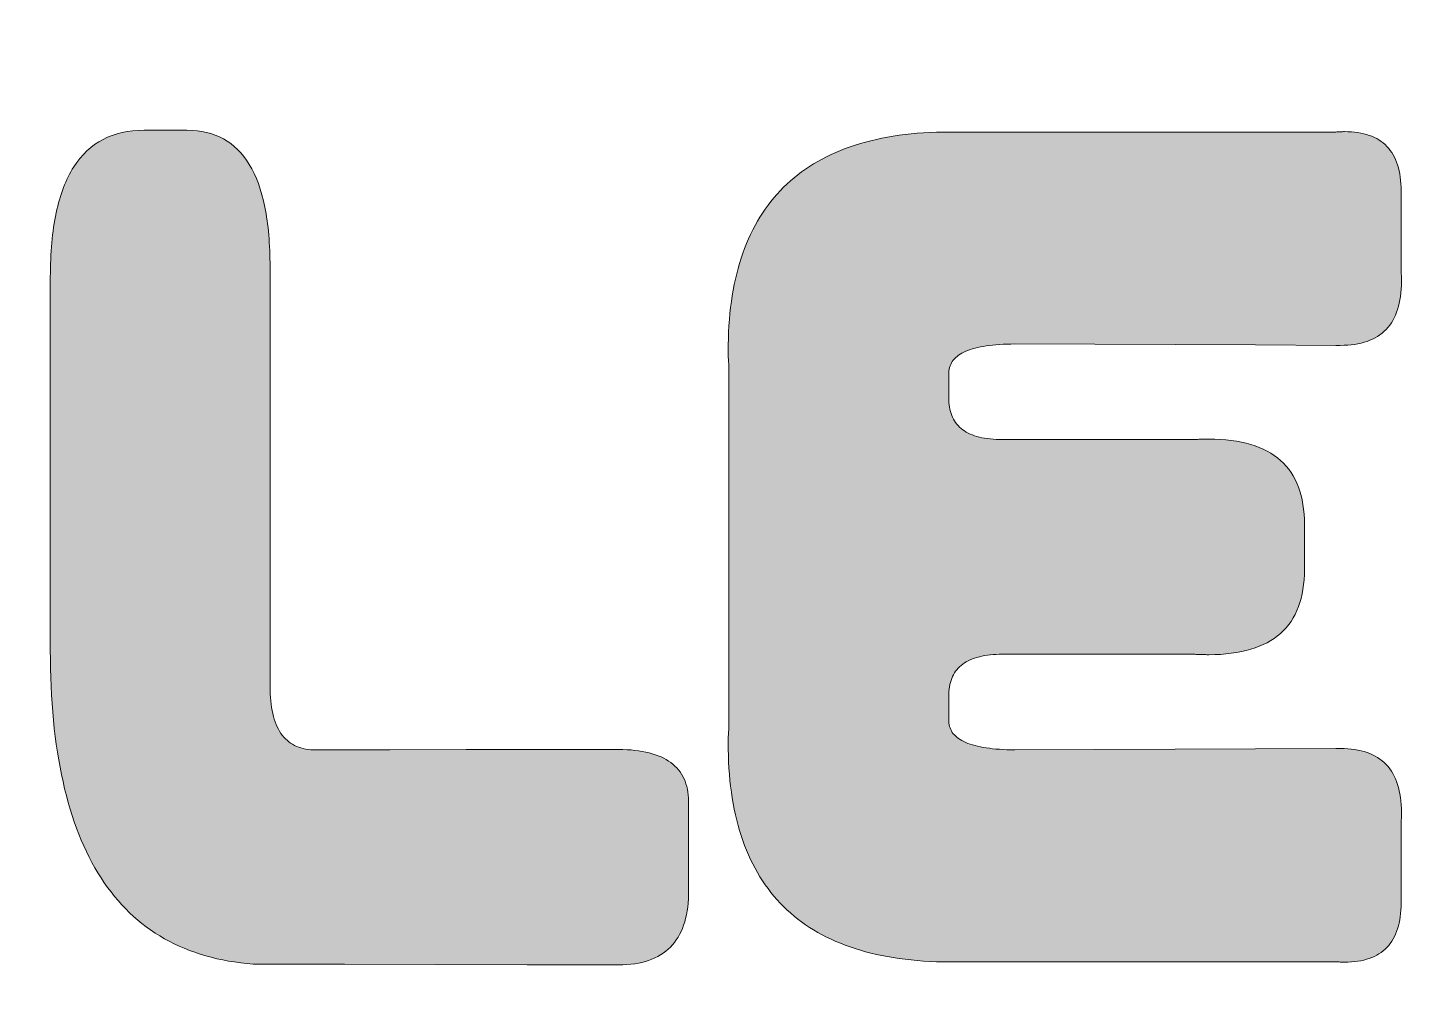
# Model space of a CAD drawing. Header units: millimetres. Extents: x 19 to 38, y -32 to 86.
# Drawn here: x 28.732 to 32.385, y 74.865 to 77.364 of the extents above; entities that cross this region are included whole.
import ezdxf

# ---------------------------------------------------------------- set-up
doc = ezdxf.new("R2010")
doc.units = ezdxf.units.MM
doc.header["$MEASUREMENT"] = 0
doc.layers.add('Layer 2', color=7, linetype='Continuous', lineweight=0)

# ---------------------------------------------------------------- blocks, each defined once
blk = doc.blocks.new('Block_0')
at = {"layer": 'Layer 2', "transparency": 33554687}
h = blk.add_hatch(color=7, dxfattribs=at)
h.dxf.hatch_style = 2
edge = h.paths.add_edge_path()
edge.add_spline(control_points=[(30.2776, 74.9126), (30.2776, 74.9126), (30.0386, 74.9132), (30.0386, 74.9132), (30.0386, 74.9132), (29.7996, 74.9138), (29.7996, 74.9138), (29.7996, 74.9138), (29.5606, 74.9144), (29.5606, 74.9144), (29.5606, 74.9144), (29.3216, 74.915), (29.3216, 74.915), (29.2331, 74.9217), (29.1557, 74.9439), (29.0893, 74.9814), (29.023, 75.019), (28.9677, 75.0721), (28.9234, 75.1405), (28.8792, 75.209), (28.846, 75.2929), (28.8239, 75.3922), (28.8017, 75.4915), (28.7907, 75.6063), (28.7907, 75.7365), (28.7907, 75.7365), (28.7907, 75.9803), (28.7907, 75.9803), (28.7907, 75.9803), (28.7907, 76.2242), (28.7907, 76.2242), (28.7907, 76.2242), (28.7907, 76.4681), (28.7907, 76.4681), (28.7907, 76.4681), (28.7907, 76.7119), (28.7907, 76.7119), (28.7907, 76.776), (28.7958, 76.8321), (28.806, 76.8801), (28.8162, 76.9282), (28.8316, 76.9683), (28.852, 77.0003), (28.8725, 77.0323), (28.898, 77.0564), (28.9287, 77.0724), (28.9593, 77.0884), (28.9951, 77.0964), (29.036, 77.0964), (29.036, 77.0964), (29.064, 77.0964), (29.064, 77.0964), (29.064, 77.0964), (29.0921, 77.0964), (29.0921, 77.0964), (29.0921, 77.0964), (29.1202, 77.0964), (29.1202, 77.0964), (29.1202, 77.0964), (29.1483, 77.0964), (29.1483, 77.0964), (29.1845, 77.0964), (29.2162, 77.089), (29.2434, 77.0741), (29.2706, 77.0592), (29.2932, 77.0368), (29.3113, 77.007), (29.3295, 76.9772), (29.343, 76.94), (29.3521, 76.8953), (29.3611, 76.8506), (29.3656, 76.7984), (29.3656, 76.7388), (29.3656, 76.7388), (29.3656, 76.4645), (29.3656, 76.4645), (29.3656, 76.4645), (29.3656, 76.1901), (29.3656, 76.1901), (29.3656, 76.1901), (29.3656, 75.9157), (29.3656, 75.9157), (29.3656, 75.9157), (29.3656, 75.6414), (29.3656, 75.6414), (29.3656, 75.6143), (29.368, 75.5905), (29.3727, 75.5701), (29.3775, 75.5496), (29.3846, 75.5325), (29.394, 75.5186), (29.4035, 75.5048), (29.4153, 75.4943), (29.4295, 75.4871), (29.4436, 75.4798), (29.4601, 75.4759), (29.479, 75.4753), (29.479, 75.4753), (29.6786, 75.4756), (29.6786, 75.4756), (29.6786, 75.4756), (29.8783, 75.4759), (29.8783, 75.4759), (29.8783, 75.4759), (30.0779, 75.4762), (30.0779, 75.4762), (30.0779, 75.4762), (30.2776, 75.4765), (30.2776, 75.4765), (30.3079, 75.4763), (30.3344, 75.4733), (30.3572, 75.4676), (30.38, 75.4618), (30.399, 75.4533), (30.4143, 75.442), (30.4295, 75.4307), (30.441, 75.4167), (30.4487, 75.3998), (30.4564, 75.383), (30.4603, 75.3634), (30.4605, 75.341), (30.4605, 75.341), (30.4605, 75.2799), (30.4605, 75.2799), (30.4605, 75.2799), (30.4605, 75.2189), (30.4605, 75.2189), (30.4605, 75.2189), (30.4605, 75.1579), (30.4605, 75.1579), (30.4605, 75.1579), (30.4605, 75.0969), (30.4605, 75.0969), (30.4599, 75.0663), (30.4556, 75.0396), (30.4477, 75.0167), (30.4398, 74.9937), (30.4282, 74.9746), (30.413, 74.9592), (30.3977, 74.9439), (30.3788, 74.9323), (30.3562, 74.9246), (30.3337, 74.9168), (30.3075, 74.9128), (30.2776, 74.9126)], knot_values=[0, 0, 0, 0, 1, 1, 1, 2, 2, 2, 3, 3, 3, 4, 4, 4, 5, 5, 5, 6, 6, 6, 7, 7, 7, 8, 8, 8, 9, 9, 9, 10, 10, 10, 11, 11, 11, 12, 12, 12, 13, 13, 13, 14, 14, 14, 15, 15, 15, 16, 16, 16, 17, 17, 17, 18, 18, 18, 19, 19, 19, 20, 20, 20, 21, 21, 21, 22, 22, 22, 23, 23, 23, 24, 24, 24, 25, 25, 25, 26, 26, 26, 27, 27, 27, 28, 28, 28, 29, 29, 29, 30, 30, 30, 31, 31, 31, 32, 32, 32, 33, 33, 33, 34, 34, 34, 35, 35, 35, 36, 36, 36, 37, 37, 37, 38, 38, 38, 39, 39, 39, 40, 40, 40, 41, 41, 41, 42, 42, 42, 43, 43, 43, 44, 44, 44, 45, 45, 45, 46, 46, 46, 47, 47, 47, 48, 48, 48, 48], degree=3, periodic=0)
h = blk.add_hatch(color=7, dxfattribs=at)
h.dxf.hatch_style = 2
edge = h.paths.add_edge_path()
edge.add_spline(control_points=[(30.5656, 76.4861), (30.5654, 76.4887), (30.5652, 76.4914), (30.5651, 76.494), (30.5649, 76.4966), (30.5648, 76.4993), (30.5646, 76.5019), (30.5645, 76.5045), (30.5644, 76.5072), (30.5643, 76.5098), (30.5642, 76.5125), (30.5642, 76.5151), (30.5642, 76.5178), (30.5642, 76.6102), (30.5755, 76.6914), (30.5982, 76.7615), (30.6209, 76.8316), (30.655, 76.8905), (30.7004, 76.9383), (30.7458, 76.9862), (30.8025, 77.0228), (30.8706, 77.0484), (30.9387, 77.0739), (31.0181, 77.0883), (31.1089, 77.0916), (31.1089, 77.0916), (31.3702, 77.0916), (31.3702, 77.0916), (31.3702, 77.0916), (31.6315, 77.0916), (31.6315, 77.0916), (31.6315, 77.0916), (31.8928, 77.0916), (31.8928, 77.0916), (31.8928, 77.0916), (32.1541, 77.0916), (32.1541, 77.0916), (32.156, 77.0918), (32.1579, 77.0919), (32.1599, 77.0921), (32.1618, 77.0922), (32.1638, 77.0923), (32.1657, 77.0925), (32.1677, 77.0926), (32.1696, 77.0926), (32.1715, 77.0927), (32.1733, 77.0928), (32.1751, 77.0928), (32.1768, 77.0928), (32.2015, 77.0928), (32.2231, 77.0896), (32.2416, 77.0831), (32.2601, 77.0766), (32.2755, 77.067), (32.2879, 77.054), (32.3002, 77.0411), (32.3095, 77.025), (32.3157, 77.0056), (32.3219, 76.9862), (32.325, 76.9636), (32.325, 76.9378), (32.325, 76.9378), (32.325, 76.885), (32.325, 76.885), (32.325, 76.885), (32.325, 76.8322), (32.325, 76.8322), (32.325, 76.8322), (32.325, 76.7794), (32.325, 76.7794), (32.325, 76.7794), (32.325, 76.7266), (32.325, 76.7266), (32.3252, 76.7243), (32.3253, 76.7221), (32.3254, 76.7199), (32.3255, 76.7177), (32.3255, 76.7156), (32.3256, 76.7134), (32.3256, 76.7113), (32.3257, 76.7092), (32.3257, 76.7071), (32.3257, 76.705), (32.3257, 76.7029), (32.3257, 76.7009), (32.3257, 76.6731), (32.3224, 76.6487), (32.3157, 76.6278), (32.3091, 76.6069), (32.2991, 76.5894), (32.2858, 76.5755), (32.2725, 76.5616), (32.2558, 76.5511), (32.2359, 76.5441), (32.2159, 76.5371), (32.1925, 76.5337), (32.1658, 76.5337), (32.1658, 76.5337), (32.1629, 76.5337), (32.1629, 76.5337), (32.1629, 76.5337), (32.16, 76.5337), (32.16, 76.5337), (32.16, 76.5337), (32.157, 76.5337), (32.157, 76.5337), (32.157, 76.5337), (32.1541, 76.5337), (32.1541, 76.5337), (32.1541, 76.5337), (31.944, 76.5346), (31.944, 76.5346), (31.944, 76.5346), (31.734, 76.5355), (31.734, 76.5355), (31.734, 76.5355), (31.5239, 76.5364), (31.5239, 76.5364), (31.5239, 76.5364), (31.3139, 76.5373), (31.3139, 76.5373), (31.2856, 76.5371), (31.2608, 76.5354), (31.2395, 76.5322), (31.2182, 76.529), (31.2004, 76.5243), (31.186, 76.5181), (31.1716, 76.5119), (31.1607, 76.5042), (31.1533, 76.495), (31.1459, 76.4857), (31.142, 76.475), (31.1416, 76.4629), (31.1416, 76.4629), (31.1416, 76.4449), (31.1416, 76.4449), (31.1416, 76.4449), (31.1416, 76.4269), (31.1416, 76.4269), (31.1416, 76.4269), (31.1416, 76.4089), (31.1416, 76.4089), (31.1416, 76.4089), (31.1416, 76.3909), (31.1416, 76.3909), (31.142, 76.3735), (31.1453, 76.3584), (31.1514, 76.3454), (31.1574, 76.3325), (31.1663, 76.3217), (31.178, 76.313), (31.1897, 76.3044), (31.2043, 76.2979), (31.2216, 76.2936), (31.239, 76.2893), (31.2592, 76.2872), (31.2822, 76.2872), (31.2822, 76.2872), (31.4067, 76.2872), (31.4067, 76.2872), (31.4067, 76.2872), (31.5312, 76.2872), (31.5312, 76.2872), (31.5312, 76.2872), (31.6558, 76.2872), (31.6558, 76.2872), (31.6558, 76.2872), (31.7803, 76.2872), (31.7803, 76.2872), (31.7838, 76.2873), (31.7872, 76.2875), (31.7907, 76.2876), (31.7941, 76.2878), (31.7976, 76.2879), (31.801, 76.288), (31.8045, 76.2881), (31.808, 76.2882), (31.8115, 76.2883), (31.815, 76.2883), (31.8185, 76.2884), (31.822, 76.2884), (31.8637, 76.2884), (31.9002, 76.2837), (31.9314, 76.2744), (31.9627, 76.2651), (31.9887, 76.2511), (32.0096, 76.2325), (32.0304, 76.2138), (32.0461, 76.1906), (32.0565, 76.1626), (32.0669, 76.1347), (32.0721, 76.1022), (32.0721, 76.065), (32.0721, 76.065), (32.0721, 76.0356), (32.0721, 76.0356), (32.0721, 76.0356), (32.0721, 76.0063), (32.0721, 76.0063), (32.0721, 76.0063), (32.0721, 75.977), (32.0721, 75.977), (32.0721, 75.977), (32.0721, 75.9476), (32.0721, 75.9476), (32.0721, 75.9104), (32.0669, 75.8779), (32.0565, 75.85), (32.0461, 75.8221), (32.0304, 75.7988), (32.0096, 75.7802), (31.9887, 75.7616), (31.9627, 75.7477), (31.9314, 75.7384), (31.9002, 75.7291), (31.8637, 75.7244), (31.822, 75.7244), (31.8185, 75.7244), (31.815, 75.7244), (31.8115, 75.7245), (31.808, 75.7245), (31.8045, 75.7246), (31.801, 75.7247), (31.7976, 75.7248), (31.7941, 75.7249), (31.7907, 75.7251), (31.7872, 75.7252), (31.7838, 75.7254), (31.7803, 75.7256), (31.7803, 75.7256), (31.6558, 75.7256), (31.6558, 75.7256), (31.6558, 75.7256), (31.5312, 75.7256), (31.5312, 75.7256), (31.5312, 75.7256), (31.4067, 75.7256), (31.4067, 75.7256), (31.4067, 75.7256), (31.2822, 75.7256), (31.2822, 75.7256), (31.2592, 75.7256), (31.239, 75.7234), (31.2216, 75.7191), (31.2043, 75.7148), (31.1897, 75.7083), (31.178, 75.6996), (31.1663, 75.691), (31.1574, 75.6802), (31.1514, 75.6672), (31.1453, 75.6542), (31.142, 75.6391), (31.1416, 75.6217), (31.1416, 75.6217), (31.1416, 75.6037), (31.1416, 75.6037), (31.1416, 75.6037), (31.1416, 75.5857), (31.1416, 75.5857), (31.1416, 75.5857), (31.1416, 75.5677), (31.1416, 75.5677), (31.1416, 75.5677), (31.1416, 75.5497), (31.1416, 75.5497), (31.142, 75.5376), (31.1459, 75.5269), (31.1533, 75.5177), (31.1607, 75.5085), (31.1716, 75.5008), (31.186, 75.4946), (31.2004, 75.4884), (31.2182, 75.4837), (31.2395, 75.4805), (31.2608, 75.4773), (31.2856, 75.4755), (31.3139, 75.4753), (31.3139, 75.4753), (31.5239, 75.4762), (31.5239, 75.4762), (31.5239, 75.4762), (31.734, 75.4771), (31.734, 75.4771), (31.734, 75.4771), (31.944, 75.478), (31.944, 75.478), (31.944, 75.478), (32.1541, 75.4789), (32.1541, 75.4789), (32.1541, 75.4789), (32.157, 75.4789), (32.157, 75.4789), (32.157, 75.4789), (32.16, 75.4789), (32.16, 75.4789), (32.16, 75.4789), (32.1629, 75.4789), (32.1629, 75.4789), (32.1629, 75.4789), (32.1658, 75.4789), (32.1658, 75.4789), (32.1925, 75.4789), (32.2159, 75.4755), (32.2359, 75.4685), (32.2558, 75.4615), (32.2725, 75.4511), (32.2858, 75.4372), (32.2991, 75.4232), (32.3091, 75.4058), (32.3157, 75.3849), (32.3224, 75.364), (32.3257, 75.3396), (32.3257, 75.3117), (32.3257, 75.3097), (32.3257, 75.3076), (32.3257, 75.3055), (32.3257, 75.3034), (32.3256, 75.3013), (32.3256, 75.2992), (32.3255, 75.2971), (32.3255, 75.2949), (32.3254, 75.2927), (32.3253, 75.2906), (32.3252, 75.2884), (32.325, 75.2862), (32.325, 75.2862), (32.325, 75.2334), (32.325, 75.2334), (32.325, 75.2334), (32.325, 75.1806), (32.325, 75.1806), (32.325, 75.1806), (32.325, 75.1278), (32.325, 75.1278), (32.325, 75.1278), (32.325, 75.075), (32.325, 75.075), (32.325, 75.0492), (32.3219, 75.0266), (32.3157, 75.0072), (32.3095, 74.9878), (32.3002, 74.9717), (32.2879, 74.9587), (32.2755, 74.9458), (32.2601, 74.9361), (32.2416, 74.9297), (32.2231, 74.9232), (32.2015, 74.92), (32.1768, 74.92), (32.1751, 74.92), (32.1733, 74.92), (32.1715, 74.92), (32.1696, 74.9201), (32.1677, 74.9202), (32.1657, 74.9203), (32.1638, 74.9204), (32.1618, 74.9205), (32.1599, 74.9206), (32.1579, 74.9208), (32.156, 74.921), (32.1541, 74.9212), (32.1541, 74.9212), (31.8928, 74.9212), (31.8928, 74.9212), (31.8928, 74.9212), (31.6315, 74.9212), (31.6315, 74.9212), (31.6315, 74.9212), (31.3702, 74.9212), (31.3702, 74.9212), (31.3702, 74.9212), (31.1089, 74.9212), (31.1089, 74.9212), (31.0181, 74.9244), (30.9387, 74.9388), (30.8706, 74.9643), (30.8025, 74.9898), (30.7458, 75.0265), (30.7004, 75.0743), (30.655, 75.1221), (30.6209, 75.181), (30.5982, 75.2511), (30.5755, 75.3212), (30.5642, 75.4024), (30.5642, 75.4948), (30.5642, 75.4975), (30.5642, 75.5001), (30.5643, 75.5028), (30.5644, 75.5054), (30.5645, 75.5081), (30.5646, 75.5107), (30.5648, 75.5134), (30.5649, 75.516), (30.5651, 75.5187), (30.5652, 75.5213), (30.5654, 75.524), (30.5656, 75.5267), (30.5656, 75.5267), (30.5656, 75.7665), (30.5656, 75.7665), (30.5656, 75.7665), (30.5656, 76.0064), (30.5656, 76.0064), (30.5656, 76.0064), (30.5656, 76.2463), (30.5656, 76.2463), (30.5656, 76.2463), (30.5656, 76.4861), (30.5656, 76.4861)], knot_values=[0, 0, 0, 0, 1, 1, 1, 2, 2, 2, 3, 3, 3, 4, 4, 4, 5, 5, 5, 6, 6, 6, 7, 7, 7, 8, 8, 8, 9, 9, 9, 10, 10, 10, 11, 11, 11, 12, 12, 12, 13, 13, 13, 14, 14, 14, 15, 15, 15, 16, 16, 16, 17, 17, 17, 18, 18, 18, 19, 19, 19, 20, 20, 20, 21, 21, 21, 22, 22, 22, 23, 23, 23, 24, 24, 24, 25, 25, 25, 26, 26, 26, 27, 27, 27, 28, 28, 28, 29, 29, 29, 30, 30, 30, 31, 31, 31, 32, 32, 32, 33, 33, 33, 34, 34, 34, 35, 35, 35, 36, 36, 36, 37, 37, 37, 38, 38, 38, 39, 39, 39, 40, 40, 40, 41, 41, 41, 42, 42, 42, 43, 43, 43, 44, 44, 44, 45, 45, 45, 46, 46, 46, 47, 47, 47, 48, 48, 48, 49, 49, 49, 50, 50, 50, 51, 51, 51, 52, 52, 52, 53, 53, 53, 54, 54, 54, 55, 55, 55, 56, 56, 56, 57, 57, 57, 58, 58, 58, 59, 59, 59, 60, 60, 60, 61, 61, 61, 62, 62, 62, 63, 63, 63, 64, 64, 64, 65, 65, 65, 66, 66, 66, 67, 67, 67, 68, 68, 68, 69, 69, 69, 70, 70, 70, 71, 71, 71, 72, 72, 72, 73, 73, 73, 74, 74, 74, 75, 75, 75, 76, 76, 76, 77, 77, 77, 78, 78, 78, 79, 79, 79, 80, 80, 80, 81, 81, 81, 82, 82, 82, 83, 83, 83, 84, 84, 84, 85, 85, 85, 86, 86, 86, 87, 87, 87, 88, 88, 88, 89, 89, 89, 90, 90, 90, 91, 91, 91, 92, 92, 92, 93, 93, 93, 94, 94, 94, 95, 95, 95, 96, 96, 96, 97, 97, 97, 98, 98, 98, 99, 99, 99, 100, 100, 100, 101, 101, 101, 102, 102, 102, 103, 103, 103, 104, 104, 104, 105, 105, 105, 106, 106, 106, 107, 107, 107, 108, 108, 108, 109, 109, 109, 110, 110, 110, 111, 111, 111, 112, 112, 112, 113, 113, 113, 114, 114, 114, 115, 115, 115, 116, 116, 116, 117, 117, 117, 118, 118, 118, 119, 119, 119, 120, 120, 120, 121, 121, 121, 122, 122, 122, 123, 123, 123, 124, 124, 124, 125, 125, 125, 126, 126, 126, 127, 127, 127, 128, 128, 128, 129, 129, 129, 130, 130, 130, 131, 131, 131, 132, 132, 132, 133, 133, 133, 134, 134, 134, 135, 135, 135, 136, 136, 136, 136], degree=3, periodic=0)
at = {"layer": 'Layer 2'}
for points, knots in [([(30.2776, 74.9126), (30.2776, 74.9126), (30.0386, 74.9132), (30.0386, 74.9132), (30.0386, 74.9132), (29.7996, 74.9138), (29.7996, 74.9138), (29.7996, 74.9138), (29.5606, 74.9144), (29.5606, 74.9144), (29.5606, 74.9144), (29.3216, 74.915), (29.3216, 74.915), (29.2331, 74.9217), (29.1557, 74.9439), (29.0893, 74.9814), (29.023, 75.019), (28.9677, 75.0721), (28.9234, 75.1405), (28.8792, 75.209), (28.846, 75.2929), (28.8239, 75.3922), (28.8017, 75.4915), (28.7907, 75.6063), (28.7907, 75.7365), (28.7907, 75.7365), (28.7907, 75.9803), (28.7907, 75.9803), (28.7907, 75.9803), (28.7907, 76.2242), (28.7907, 76.2242), (28.7907, 76.2242), (28.7907, 76.4681), (28.7907, 76.4681), (28.7907, 76.4681), (28.7907, 76.7119), (28.7907, 76.7119), (28.7907, 76.776), (28.7958, 76.8321), (28.806, 76.8801), (28.8162, 76.9282), (28.8316, 76.9683), (28.852, 77.0003), (28.8725, 77.0323), (28.898, 77.0564), (28.9287, 77.0724), (28.9593, 77.0884), (28.9951, 77.0964), (29.036, 77.0964), (29.036, 77.0964), (29.064, 77.0964), (29.064, 77.0964), (29.064, 77.0964), (29.0921, 77.0964), (29.0921, 77.0964), (29.0921, 77.0964), (29.1202, 77.0964), (29.1202, 77.0964), (29.1202, 77.0964), (29.1483, 77.0964), (29.1483, 77.0964), (29.1845, 77.0964), (29.2162, 77.089), (29.2434, 77.0741), (29.2706, 77.0592), (29.2932, 77.0368), (29.3113, 77.007), (29.3295, 76.9772), (29.343, 76.94), (29.3521, 76.8953), (29.3611, 76.8506), (29.3656, 76.7984), (29.3656, 76.7388), (29.3656, 76.7388), (29.3656, 76.4645), (29.3656, 76.4645), (29.3656, 76.4645), (29.3656, 76.1901), (29.3656, 76.1901), (29.3656, 76.1901), (29.3656, 75.9157), (29.3656, 75.9157), (29.3656, 75.9157), (29.3656, 75.6414), (29.3656, 75.6414), (29.3656, 75.6143), (29.368, 75.5905), (29.3727, 75.5701), (29.3775, 75.5496), (29.3846, 75.5325), (29.394, 75.5186), (29.4035, 75.5048), (29.4153, 75.4943), (29.4295, 75.4871), (29.4436, 75.4798), (29.4601, 75.4759), (29.479, 75.4753), (29.479, 75.4753), (29.6786, 75.4756), (29.6786, 75.4756), (29.6786, 75.4756), (29.8783, 75.4759), (29.8783, 75.4759), (29.8783, 75.4759), (30.0779, 75.4762), (30.0779, 75.4762), (30.0779, 75.4762), (30.2776, 75.4765), (30.2776, 75.4765), (30.3079, 75.4763), (30.3344, 75.4733), (30.3572, 75.4676), (30.38, 75.4618), (30.399, 75.4533), (30.4143, 75.442), (30.4295, 75.4307), (30.441, 75.4167), (30.4487, 75.3998), (30.4564, 75.383), (30.4603, 75.3634), (30.4605, 75.341), (30.4605, 75.341), (30.4605, 75.2799), (30.4605, 75.2799), (30.4605, 75.2799), (30.4605, 75.2189), (30.4605, 75.2189), (30.4605, 75.2189), (30.4605, 75.1579), (30.4605, 75.1579), (30.4605, 75.1579), (30.4605, 75.0969), (30.4605, 75.0969), (30.4599, 75.0663), (30.4556, 75.0396), (30.4477, 75.0167), (30.4398, 74.9937), (30.4282, 74.9746), (30.413, 74.9592), (30.3977, 74.9439), (30.3788, 74.9323), (30.3562, 74.9246), (30.3337, 74.9168), (30.3075, 74.9128), (30.2776, 74.9126)], [0, 0, 0, 0, 1, 1, 1, 2, 2, 2, 3, 3, 3, 4, 4, 4, 5, 5, 5, 6, 6, 6, 7, 7, 7, 8, 8, 8, 9, 9, 9, 10, 10, 10, 11, 11, 11, 12, 12, 12, 13, 13, 13, 14, 14, 14, 15, 15, 15, 16, 16, 16, 17, 17, 17, 18, 18, 18, 19, 19, 19, 20, 20, 20, 21, 21, 21, 22, 22, 22, 23, 23, 23, 24, 24, 24, 25, 25, 25, 26, 26, 26, 27, 27, 27, 28, 28, 28, 29, 29, 29, 30, 30, 30, 31, 31, 31, 32, 32, 32, 33, 33, 33, 34, 34, 34, 35, 35, 35, 36, 36, 36, 37, 37, 37, 38, 38, 38, 39, 39, 39, 40, 40, 40, 41, 41, 41, 42, 42, 42, 43, 43, 43, 44, 44, 44, 45, 45, 45, 46, 46, 46, 47, 47, 47, 48, 48, 48, 48]), ([(30.5656, 76.4861), (30.5654, 76.4887), (30.5652, 76.4914), (30.5651, 76.494), (30.5649, 76.4966), (30.5648, 76.4993), (30.5646, 76.5019), (30.5645, 76.5045), (30.5644, 76.5072), (30.5643, 76.5098), (30.5642, 76.5125), (30.5642, 76.5151), (30.5642, 76.5178), (30.5642, 76.6102), (30.5755, 76.6914), (30.5982, 76.7615), (30.6209, 76.8316), (30.655, 76.8905), (30.7004, 76.9383), (30.7458, 76.9862), (30.8025, 77.0228), (30.8706, 77.0484), (30.9387, 77.0739), (31.0181, 77.0883), (31.1089, 77.0916), (31.1089, 77.0916), (31.3702, 77.0916), (31.3702, 77.0916), (31.3702, 77.0916), (31.6315, 77.0916), (31.6315, 77.0916), (31.6315, 77.0916), (31.8928, 77.0916), (31.8928, 77.0916), (31.8928, 77.0916), (32.1541, 77.0916), (32.1541, 77.0916), (32.156, 77.0918), (32.1579, 77.0919), (32.1599, 77.0921), (32.1618, 77.0922), (32.1638, 77.0923), (32.1657, 77.0925), (32.1677, 77.0926), (32.1696, 77.0926), (32.1715, 77.0927), (32.1733, 77.0928), (32.1751, 77.0928), (32.1768, 77.0928), (32.2015, 77.0928), (32.2231, 77.0896), (32.2416, 77.0831), (32.2601, 77.0766), (32.2755, 77.067), (32.2879, 77.054), (32.3002, 77.0411), (32.3095, 77.025), (32.3157, 77.0056), (32.3219, 76.9862), (32.325, 76.9636), (32.325, 76.9378), (32.325, 76.9378), (32.325, 76.885), (32.325, 76.885), (32.325, 76.885), (32.325, 76.8322), (32.325, 76.8322), (32.325, 76.8322), (32.325, 76.7794), (32.325, 76.7794), (32.325, 76.7794), (32.325, 76.7266), (32.325, 76.7266), (32.3252, 76.7243), (32.3253, 76.7221), (32.3254, 76.7199), (32.3255, 76.7177), (32.3255, 76.7156), (32.3256, 76.7134), (32.3256, 76.7113), (32.3257, 76.7092), (32.3257, 76.7071), (32.3257, 76.705), (32.3257, 76.7029), (32.3257, 76.7009), (32.3257, 76.6731), (32.3224, 76.6487), (32.3157, 76.6278), (32.3091, 76.6069), (32.2991, 76.5894), (32.2858, 76.5755), (32.2725, 76.5616), (32.2558, 76.5511), (32.2359, 76.5441), (32.2159, 76.5371), (32.1925, 76.5337), (32.1658, 76.5337), (32.1658, 76.5337), (32.1629, 76.5337), (32.1629, 76.5337), (32.1629, 76.5337), (32.16, 76.5337), (32.16, 76.5337), (32.16, 76.5337), (32.157, 76.5337), (32.157, 76.5337), (32.157, 76.5337), (32.1541, 76.5337), (32.1541, 76.5337), (32.1541, 76.5337), (31.944, 76.5346), (31.944, 76.5346), (31.944, 76.5346), (31.734, 76.5355), (31.734, 76.5355), (31.734, 76.5355), (31.5239, 76.5364), (31.5239, 76.5364), (31.5239, 76.5364), (31.3139, 76.5373), (31.3139, 76.5373), (31.2856, 76.5371), (31.2608, 76.5354), (31.2395, 76.5322), (31.2182, 76.529), (31.2004, 76.5243), (31.186, 76.5181), (31.1716, 76.5119), (31.1607, 76.5042), (31.1533, 76.495), (31.1459, 76.4857), (31.142, 76.475), (31.1416, 76.4629), (31.1416, 76.4629), (31.1416, 76.4449), (31.1416, 76.4449), (31.1416, 76.4449), (31.1416, 76.4269), (31.1416, 76.4269), (31.1416, 76.4269), (31.1416, 76.4089), (31.1416, 76.4089), (31.1416, 76.4089), (31.1416, 76.3909), (31.1416, 76.3909), (31.142, 76.3735), (31.1453, 76.3584), (31.1514, 76.3454), (31.1574, 76.3325), (31.1663, 76.3217), (31.178, 76.313), (31.1897, 76.3044), (31.2043, 76.2979), (31.2216, 76.2936), (31.239, 76.2893), (31.2592, 76.2872), (31.2822, 76.2872), (31.2822, 76.2872), (31.4067, 76.2872), (31.4067, 76.2872), (31.4067, 76.2872), (31.5312, 76.2872), (31.5312, 76.2872), (31.5312, 76.2872), (31.6558, 76.2872), (31.6558, 76.2872), (31.6558, 76.2872), (31.7803, 76.2872), (31.7803, 76.2872), (31.7838, 76.2873), (31.7872, 76.2875), (31.7907, 76.2876), (31.7941, 76.2878), (31.7976, 76.2879), (31.801, 76.288), (31.8045, 76.2881), (31.808, 76.2882), (31.8115, 76.2883), (31.815, 76.2883), (31.8185, 76.2884), (31.822, 76.2884), (31.8637, 76.2884), (31.9002, 76.2837), (31.9314, 76.2744), (31.9627, 76.2651), (31.9887, 76.2511), (32.0096, 76.2325), (32.0304, 76.2138), (32.0461, 76.1906), (32.0565, 76.1626), (32.0669, 76.1347), (32.0721, 76.1022), (32.0721, 76.065), (32.0721, 76.065), (32.0721, 76.0356), (32.0721, 76.0356), (32.0721, 76.0356), (32.0721, 76.0063), (32.0721, 76.0063), (32.0721, 76.0063), (32.0721, 75.977), (32.0721, 75.977), (32.0721, 75.977), (32.0721, 75.9476), (32.0721, 75.9476), (32.0721, 75.9104), (32.0669, 75.8779), (32.0565, 75.85), (32.0461, 75.8221), (32.0304, 75.7988), (32.0096, 75.7802), (31.9887, 75.7616), (31.9627, 75.7477), (31.9314, 75.7384), (31.9002, 75.7291), (31.8637, 75.7244), (31.822, 75.7244), (31.8185, 75.7244), (31.815, 75.7244), (31.8115, 75.7245), (31.808, 75.7245), (31.8045, 75.7246), (31.801, 75.7247), (31.7976, 75.7248), (31.7941, 75.7249), (31.7907, 75.7251), (31.7872, 75.7252), (31.7838, 75.7254), (31.7803, 75.7256), (31.7803, 75.7256), (31.6558, 75.7256), (31.6558, 75.7256), (31.6558, 75.7256), (31.5312, 75.7256), (31.5312, 75.7256), (31.5312, 75.7256), (31.4067, 75.7256), (31.4067, 75.7256), (31.4067, 75.7256), (31.2822, 75.7256), (31.2822, 75.7256), (31.2592, 75.7256), (31.239, 75.7234), (31.2216, 75.7191), (31.2043, 75.7148), (31.1897, 75.7083), (31.178, 75.6996), (31.1663, 75.691), (31.1574, 75.6802), (31.1514, 75.6672), (31.1453, 75.6542), (31.142, 75.6391), (31.1416, 75.6217), (31.1416, 75.6217), (31.1416, 75.6037), (31.1416, 75.6037), (31.1416, 75.6037), (31.1416, 75.5857), (31.1416, 75.5857), (31.1416, 75.5857), (31.1416, 75.5677), (31.1416, 75.5677), (31.1416, 75.5677), (31.1416, 75.5497), (31.1416, 75.5497), (31.142, 75.5376), (31.1459, 75.5269), (31.1533, 75.5177), (31.1607, 75.5085), (31.1716, 75.5008), (31.186, 75.4946), (31.2004, 75.4884), (31.2182, 75.4837), (31.2395, 75.4805), (31.2608, 75.4773), (31.2856, 75.4755), (31.3139, 75.4753), (31.3139, 75.4753), (31.5239, 75.4762), (31.5239, 75.4762), (31.5239, 75.4762), (31.734, 75.4771), (31.734, 75.4771), (31.734, 75.4771), (31.944, 75.478), (31.944, 75.478), (31.944, 75.478), (32.1541, 75.4789), (32.1541, 75.4789), (32.1541, 75.4789), (32.157, 75.4789), (32.157, 75.4789), (32.157, 75.4789), (32.16, 75.4789), (32.16, 75.4789), (32.16, 75.4789), (32.1629, 75.4789), (32.1629, 75.4789), (32.1629, 75.4789), (32.1658, 75.4789), (32.1658, 75.4789), (32.1925, 75.4789), (32.2159, 75.4755), (32.2359, 75.4685), (32.2558, 75.4615), (32.2725, 75.4511), (32.2858, 75.4372), (32.2991, 75.4232), (32.3091, 75.4058), (32.3157, 75.3849), (32.3224, 75.364), (32.3257, 75.3396), (32.3257, 75.3117), (32.3257, 75.3097), (32.3257, 75.3076), (32.3257, 75.3055), (32.3257, 75.3034), (32.3256, 75.3013), (32.3256, 75.2992), (32.3255, 75.2971), (32.3255, 75.2949), (32.3254, 75.2927), (32.3253, 75.2906), (32.3252, 75.2884), (32.325, 75.2862), (32.325, 75.2862), (32.325, 75.2334), (32.325, 75.2334), (32.325, 75.2334), (32.325, 75.1806), (32.325, 75.1806), (32.325, 75.1806), (32.325, 75.1278), (32.325, 75.1278), (32.325, 75.1278), (32.325, 75.075), (32.325, 75.075), (32.325, 75.0492), (32.3219, 75.0266), (32.3157, 75.0072), (32.3095, 74.9878), (32.3002, 74.9717), (32.2879, 74.9587), (32.2755, 74.9458), (32.2601, 74.9361), (32.2416, 74.9297), (32.2231, 74.9232), (32.2015, 74.92), (32.1768, 74.92), (32.1751, 74.92), (32.1733, 74.92), (32.1715, 74.92), (32.1696, 74.9201), (32.1677, 74.9202), (32.1657, 74.9203), (32.1638, 74.9204), (32.1618, 74.9205), (32.1599, 74.9206), (32.1579, 74.9208), (32.156, 74.921), (32.1541, 74.9212), (32.1541, 74.9212), (31.8928, 74.9212), (31.8928, 74.9212), (31.8928, 74.9212), (31.6315, 74.9212), (31.6315, 74.9212), (31.6315, 74.9212), (31.3702, 74.9212), (31.3702, 74.9212), (31.3702, 74.9212), (31.1089, 74.9212), (31.1089, 74.9212), (31.0181, 74.9244), (30.9387, 74.9388), (30.8706, 74.9643), (30.8025, 74.9898), (30.7458, 75.0265), (30.7004, 75.0743), (30.655, 75.1221), (30.6209, 75.181), (30.5982, 75.2511), (30.5755, 75.3212), (30.5642, 75.4024), (30.5642, 75.4948), (30.5642, 75.4975), (30.5642, 75.5001), (30.5643, 75.5028), (30.5644, 75.5054), (30.5645, 75.5081), (30.5646, 75.5107), (30.5648, 75.5134), (30.5649, 75.516), (30.5651, 75.5187), (30.5652, 75.5213), (30.5654, 75.524), (30.5656, 75.5267), (30.5656, 75.5267), (30.5656, 75.7665), (30.5656, 75.7665), (30.5656, 75.7665), (30.5656, 76.0064), (30.5656, 76.0064), (30.5656, 76.0064), (30.5656, 76.2463), (30.5656, 76.2463), (30.5656, 76.2463), (30.5656, 76.4861), (30.5656, 76.4861)], [0, 0, 0, 0, 1, 1, 1, 2, 2, 2, 3, 3, 3, 4, 4, 4, 5, 5, 5, 6, 6, 6, 7, 7, 7, 8, 8, 8, 9, 9, 9, 10, 10, 10, 11, 11, 11, 12, 12, 12, 13, 13, 13, 14, 14, 14, 15, 15, 15, 16, 16, 16, 17, 17, 17, 18, 18, 18, 19, 19, 19, 20, 20, 20, 21, 21, 21, 22, 22, 22, 23, 23, 23, 24, 24, 24, 25, 25, 25, 26, 26, 26, 27, 27, 27, 28, 28, 28, 29, 29, 29, 30, 30, 30, 31, 31, 31, 32, 32, 32, 33, 33, 33, 34, 34, 34, 35, 35, 35, 36, 36, 36, 37, 37, 37, 38, 38, 38, 39, 39, 39, 40, 40, 40, 41, 41, 41, 42, 42, 42, 43, 43, 43, 44, 44, 44, 45, 45, 45, 46, 46, 46, 47, 47, 47, 48, 48, 48, 49, 49, 49, 50, 50, 50, 51, 51, 51, 52, 52, 52, 53, 53, 53, 54, 54, 54, 55, 55, 55, 56, 56, 56, 57, 57, 57, 58, 58, 58, 59, 59, 59, 60, 60, 60, 61, 61, 61, 62, 62, 62, 63, 63, 63, 64, 64, 64, 65, 65, 65, 66, 66, 66, 67, 67, 67, 68, 68, 68, 69, 69, 69, 70, 70, 70, 71, 71, 71, 72, 72, 72, 73, 73, 73, 74, 74, 74, 75, 75, 75, 76, 76, 76, 77, 77, 77, 78, 78, 78, 79, 79, 79, 80, 80, 80, 81, 81, 81, 82, 82, 82, 83, 83, 83, 84, 84, 84, 85, 85, 85, 86, 86, 86, 87, 87, 87, 88, 88, 88, 89, 89, 89, 90, 90, 90, 91, 91, 91, 92, 92, 92, 93, 93, 93, 94, 94, 94, 95, 95, 95, 96, 96, 96, 97, 97, 97, 98, 98, 98, 99, 99, 99, 100, 100, 100, 101, 101, 101, 102, 102, 102, 103, 103, 103, 104, 104, 104, 105, 105, 105, 106, 106, 106, 107, 107, 107, 108, 108, 108, 109, 109, 109, 110, 110, 110, 111, 111, 111, 112, 112, 112, 113, 113, 113, 114, 114, 114, 115, 115, 115, 116, 116, 116, 117, 117, 117, 118, 118, 118, 119, 119, 119, 120, 120, 120, 121, 121, 121, 122, 122, 122, 123, 123, 123, 124, 124, 124, 125, 125, 125, 126, 126, 126, 127, 127, 127, 128, 128, 128, 129, 129, 129, 130, 130, 130, 131, 131, 131, 132, 132, 132, 133, 133, 133, 134, 134, 134, 135, 135, 135, 136, 136, 136, 136])]:
    blk.add_open_spline(points, degree=3, knots=knots, dxfattribs=at)

msp = doc.modelspace()

# ---------------------------------------------------------------- hatches: boundary and pattern name
at = {"layer": 'Layer 2', "transparency": 33554687}
h = msp.add_hatch(color=7, dxfattribs=at)
h.dxf.hatch_style = 2
edge = h.paths.add_edge_path()
edge.add_spline(control_points=[(35.5139, 77.3628), (35.5139, 77.3628), (35.083, 77.3616), (35.083, 77.3616), (35.083, 77.3616), (34.6521, 77.3604), (34.6521, 77.3604), (33.813, 77.358), (34.8926, 77.3555), (34.0535, 77.3531), (34.0535, 77.2089), (34.0535, 77.0746), (34.0535, 76.9291), (34.8926, 76.9315), (33.813, 76.934), (34.6521, 76.9364), (34.6521, 76.9364), (35.083, 76.9376), (35.083, 76.9376), (35.083, 76.9376), (35.5139, 76.9388), (35.5139, 76.9388), (35.6793, 76.9388), (35.8408, 76.9218), (35.9969, 76.8893), (36.153, 76.8569), (36.3036, 76.809), (36.4471, 76.7474), (36.5906, 76.6857), (36.727, 76.6103), (36.8547, 76.5228), (36.9824, 76.4353), (37.1014, 76.3357), (37.21, 76.2255), (37.3187, 76.1154), (37.417, 75.9948), (37.5033, 75.8654), (37.5897, 75.736), (37.6641, 75.5977), (37.7249, 75.4523), (37.7857, 75.3068), (37.8329, 75.1542), (37.865, 74.996), (37.897, 74.8378), (37.9138, 74.674), (37.9138, 74.5064), (37.9138, 74.5064), (37.9138, 61.4984), (37.9138, 61.4984), (37.9138, 61.4984), (37.9138, 48.4904), (37.9138, 48.4904), (37.9138, 48.4904), (37.9138, 35.4824), (37.9138, 35.4824), (37.9138, 35.4824), (37.9138, 22.4744), (37.9138, 22.4744), (37.9138, 22.4744), (37.9138, 9.4664), (37.9138, 9.4664), (37.9138, 9.4664), (37.9138, -3.5416), (37.9138, -3.5416), (37.9138, -3.5416), (37.9138, -16.5496), (37.9138, -16.5496), (37.9138, -16.5496), (37.9138, -29.5576), (37.9138, -29.5576), (37.9138, -29.7253), (37.897, -29.889), (37.865, -30.0472), (37.8329, -30.2054), (37.7857, -30.3581), (37.7249, -30.5035), (37.6641, -30.649), (37.5897, -30.7872), (37.5033, -30.9166), (37.417, -31.046), (37.3187, -31.1666), (37.21, -31.2767), (37.1014, -31.3868), (36.9824, -31.4865), (36.8547, -31.574), (36.727, -31.6615), (36.5906, -31.7369), (36.4471, -31.7985), (36.3036, -31.8601), (36.153, -31.908), (35.9969, -31.9404), (35.8408, -31.9729), (35.6793, -31.9899), (35.5139, -31.9899), (35.5139, -31.9899), (33.8184, -31.9899), (33.8184, -31.9899), (33.8184, -31.9899), (32.123, -31.9899), (32.123, -31.9899), (32.123, -31.9899), (30.4275, -31.9899), (30.4275, -31.9899), (30.4275, -31.9899), (28.732, -31.9899), (28.732, -31.9899), (28.732, -31.9899), (27.0366, -31.9899), (27.0366, -31.9899), (27.0366, -31.9899), (25.3411, -31.9899), (25.3411, -31.9899), (25.3411, -31.9899), (23.6456, -31.9899), (23.6456, -31.9899), (23.6456, -31.9899), (21.9502, -31.9899), (21.9502, -31.9899), (21.7848, -31.9899), (21.6232, -31.9729), (21.4672, -31.9404), (21.3111, -31.908), (21.1605, -31.8601), (21.017, -31.7985), (20.8735, -31.7369), (20.7371, -31.6615), (20.6094, -31.574), (20.4817, -31.4865), (20.3627, -31.3868), (20.2541, -31.2767), (20.1455, -31.1666), (20.0472, -31.046), (19.9608, -30.9166), (19.8745, -30.7872), (19.8001, -30.649), (19.7393, -30.5035), (19.6785, -30.3581), (19.6313, -30.2054), (19.5992, -30.0472), (19.5672, -29.889), (19.5504, -29.7253), (19.5504, -29.5576), (19.5504, -29.5576), (19.5504, -16.5496), (19.5504, -16.5496), (19.5504, -16.5496), (19.5504, -3.5416), (19.5504, -3.5416), (19.5504, -3.5416), (19.5504, 9.4664), (19.5504, 9.4664), (19.5504, 9.4664), (19.5504, 22.4744), (19.5504, 22.4744), (19.5504, 22.4744), (19.5504, 35.4824), (19.5504, 35.4824), (19.5504, 35.4824), (19.5504, 48.4904), (19.5504, 48.4904), (19.5504, 48.4904), (19.5504, 61.4984), (19.5504, 61.4984), (19.5504, 61.4984), (19.5504, 74.5064), (19.5504, 74.5064), (19.5504, 74.674), (19.5672, 74.8378), (19.5992, 74.996), (19.6313, 75.1542), (19.6785, 75.3068), (19.7393, 75.4523), (19.8001, 75.5977), (19.8745, 75.736), (19.9608, 75.8654), (20.0472, 75.9948), (20.1455, 76.1154), (20.2541, 76.2255), (20.3627, 76.3357), (20.4817, 76.4353), (20.6094, 76.5228), (20.7371, 76.6103), (20.8735, 76.6857), (21.017, 76.7474), (21.1605, 76.809), (21.3111, 76.8569), (21.4672, 76.8893), (21.6232, 76.9218), (21.7848, 76.9388), (21.9502, 76.9388), (21.9502, 76.9388), (22.3913, 76.9388), (22.3913, 76.9388), (22.3913, 76.9388), (22.8325, 76.9388), (22.8325, 76.9388), (22.8325, 76.9388), (21.8668, 76.9388), (21.8668, 76.9388), (22.2564, 76.9388), (22.7565, 76.9388), (23.1442, 76.9388), (23.1442, 77.0843), (23.1442, 77.2186), (23.1442, 77.3628), (22.7569, 77.3607), (22.256, 77.3641), (21.8668, 77.3628), (21.8668, 77.3628), (22.8325, 77.3628), (22.8325, 77.3628), (22.8325, 77.3628), (22.3913, 77.3628), (22.3913, 77.3628), (22.3913, 77.3628), (21.9502, 77.3628), (21.9502, 77.3628), (21.7559, 77.3628), (21.5662, 77.3428), (21.383, 77.3047), (21.1997, 77.2666), (21.0228, 77.2104), (20.8543, 77.138), (20.6858, 77.0656), (20.5256, 76.9771), (20.3757, 76.8743), (20.2257, 76.7715), (20.086, 76.6545), (19.9584, 76.5252), (19.8309, 76.3959), (19.7154, 76.2543), (19.614, 76.1023), (19.5127, 75.9503), (19.4253, 75.788), (19.3539, 75.6172), (19.2825, 75.4464), (19.2271, 75.2671), (19.1895, 75.0813), (19.1519, 74.8955), (19.1321, 74.7033), (19.1321, 74.5064), (19.1321, 74.5064), (19.1321, 61.4984), (19.1321, 61.4984), (19.1321, 61.4984), (19.1321, 48.4904), (19.1321, 48.4904), (19.1321, 48.4904), (19.1321, 35.4824), (19.1321, 35.4824), (19.1321, 35.4824), (19.1321, 22.4744), (19.1321, 22.4744), (19.1321, 22.4744), (19.1321, 9.4664), (19.1321, 9.4664), (19.1321, 9.4664), (19.1321, -3.5416), (19.1321, -3.5416), (19.1321, -3.5416), (19.1321, -16.5496), (19.1321, -16.5496), (19.1321, -16.5496), (19.1321, -29.5576), (19.1321, -29.5576), (19.1321, -29.7545), (19.1519, -29.9468), (19.1895, -30.1326), (19.2271, -30.3184), (19.2825, -30.4976), (19.3539, -30.6684), (19.4253, -30.8392), (19.5127, -31.0016), (19.614, -31.1535), (19.7154, -31.3055), (19.8309, -31.4471), (19.9584, -31.5764), (20.086, -31.7057), (20.2257, -31.8227), (20.3757, -31.9255), (20.5256, -32.0282), (20.6858, -32.1168), (20.8543, -32.1891), (21.0228, -32.2615), (21.1997, -32.3177), (21.383, -32.3558), (21.5662, -32.3939), (21.7559, -32.4139), (21.9502, -32.4139), (21.9502, -32.4139), (23.6456, -32.4139), (23.6456, -32.4139), (23.6456, -32.4139), (25.3411, -32.4139), (25.3411, -32.4139), (25.3411, -32.4139), (27.0366, -32.4139), (27.0366, -32.4139), (27.0366, -32.4139), (28.732, -32.4139), (28.732, -32.4139), (28.732, -32.4139), (30.4275, -32.4139), (30.4275, -32.4139), (30.4275, -32.4139), (32.123, -32.4139), (32.123, -32.4139), (32.123, -32.4139), (33.8184, -32.4139), (33.8184, -32.4139), (33.8184, -32.4139), (35.5139, -32.4139), (35.5139, -32.4139), (35.7081, -32.4139), (35.8978, -32.3939), (36.0811, -32.3558), (36.2644, -32.3177), (36.4413, -32.2615), (36.6098, -32.1891), (36.7783, -32.1168), (36.9385, -32.0282), (37.0884, -31.9255), (37.2384, -31.8227), (37.3781, -31.7057), (37.5057, -31.5764), (37.6333, -31.4471), (37.7487, -31.3055), (37.8501, -31.1535), (37.9515, -31.0016), (38.0389, -30.8392), (38.1103, -30.6684), (38.1817, -30.4976), (38.2371, -30.3184), (38.2747, -30.1326), (38.3124, -29.9468), (38.3321, -29.7545), (38.3321, -29.5576), (38.3321, -29.5576), (38.3321, -16.5496), (38.3321, -16.5496), (38.3321, -16.5496), (38.3321, -3.5416), (38.3321, -3.5416), (38.3321, -3.5416), (38.3321, 9.4664), (38.3321, 9.4664), (38.3321, 9.4664), (38.3321, 22.4744), (38.3321, 22.4744), (38.3321, 22.4744), (38.3321, 35.4824), (38.3321, 35.4824), (38.3321, 35.4824), (38.3321, 48.4904), (38.3321, 48.4904), (38.3321, 48.4904), (38.3321, 61.4984), (38.3321, 61.4984), (38.3321, 61.4984), (38.3321, 74.5064), (38.3321, 74.5064), (38.3321, 74.7033), (38.3124, 74.8955), (38.2747, 75.0813), (38.2371, 75.2671), (38.1817, 75.4464), (38.1103, 75.6172), (38.0389, 75.788), (37.9515, 75.9503), (37.8501, 76.1023), (37.7487, 76.2543), (37.6333, 76.3959), (37.5057, 76.5252), (37.3781, 76.6545), (37.2384, 76.7715), (37.0884, 76.8743), (36.9385, 76.9771), (36.7783, 77.0656), (36.6098, 77.138), (36.4413, 77.2104), (36.2644, 77.2666), (36.0811, 77.3047), (35.8978, 77.3428), (35.7081, 77.3628), (35.5139, 77.3628)], knot_values=[0, 0, 0, 0, 1, 1, 1, 2, 2, 2, 3, 3, 3, 4, 4, 4, 5, 5, 5, 6, 6, 6, 7, 7, 7, 8, 8, 8, 9, 9, 9, 10, 10, 10, 11, 11, 11, 12, 12, 12, 13, 13, 13, 14, 14, 14, 15, 15, 15, 16, 16, 16, 17, 17, 17, 18, 18, 18, 19, 19, 19, 20, 20, 20, 21, 21, 21, 22, 22, 22, 23, 23, 23, 24, 24, 24, 25, 25, 25, 26, 26, 26, 27, 27, 27, 28, 28, 28, 29, 29, 29, 30, 30, 30, 31, 31, 31, 32, 32, 32, 33, 33, 33, 34, 34, 34, 35, 35, 35, 36, 36, 36, 37, 37, 37, 38, 38, 38, 39, 39, 39, 40, 40, 40, 41, 41, 41, 42, 42, 42, 43, 43, 43, 44, 44, 44, 45, 45, 45, 46, 46, 46, 47, 47, 47, 48, 48, 48, 49, 49, 49, 50, 50, 50, 51, 51, 51, 52, 52, 52, 53, 53, 53, 54, 54, 54, 55, 55, 55, 56, 56, 56, 57, 57, 57, 58, 58, 58, 59, 59, 59, 60, 60, 60, 61, 61, 61, 62, 62, 62, 63, 63, 63, 64, 64, 64, 65, 65, 65, 66, 66, 66, 67, 67, 67, 68, 68, 68, 69, 69, 69, 70, 70, 70, 71, 71, 71, 72, 72, 72, 73, 73, 73, 74, 74, 74, 75, 75, 75, 76, 76, 76, 77, 77, 77, 78, 78, 78, 79, 79, 79, 80, 80, 80, 81, 81, 81, 82, 82, 82, 83, 83, 83, 84, 84, 84, 85, 85, 85, 86, 86, 86, 87, 87, 87, 88, 88, 88, 89, 89, 89, 90, 90, 90, 91, 91, 91, 92, 92, 92, 93, 93, 93, 94, 94, 94, 95, 95, 95, 96, 96, 96, 97, 97, 97, 98, 98, 98, 99, 99, 99, 100, 100, 100, 101, 101, 101, 102, 102, 102, 103, 103, 103, 104, 104, 104, 105, 105, 105, 106, 106, 106, 107, 107, 107, 108, 108, 108, 109, 109, 109, 110, 110, 110, 111, 111, 111, 112, 112, 112, 113, 113, 113, 114, 114, 114, 115, 115, 115, 116, 116, 116, 117, 117, 117, 118, 118, 118, 119, 119, 119, 120, 120, 120, 121, 121, 121, 122, 122, 122, 123, 123, 123, 124, 124, 124, 125, 125, 125, 126, 126, 126, 127, 127, 127, 128, 128, 128, 128], degree=3, periodic=0)

# ---------------------------------------------------------------- linework, layer by layer
at = {"layer": 'Layer 2'}
msp.add_open_spline([(35.5139, 77.3628), (35.5139, 77.3628), (35.083, 77.3616), (35.083, 77.3616), (35.083, 77.3616), (34.6521, 77.3604), (34.6521, 77.3604), (33.813, 77.358), (34.8926, 77.3555), (34.0535, 77.3531), (34.0535, 77.2089), (34.0535, 77.0746), (34.0535, 76.9291), (34.8926, 76.9315), (33.813, 76.934), (34.6521, 76.9364), (34.6521, 76.9364), (35.083, 76.9376), (35.083, 76.9376), (35.083, 76.9376), (35.5139, 76.9388), (35.5139, 76.9388), (35.6793, 76.9388), (35.8408, 76.9218), (35.9969, 76.8893), (36.153, 76.8569), (36.3036, 76.809), (36.4471, 76.7474), (36.5906, 76.6857), (36.727, 76.6103), (36.8547, 76.5228), (36.9824, 76.4353), (37.1014, 76.3357), (37.21, 76.2255), (37.3187, 76.1154), (37.417, 75.9948), (37.5033, 75.8654), (37.5897, 75.736), (37.6641, 75.5977), (37.7249, 75.4523), (37.7857, 75.3068), (37.8329, 75.1542), (37.865, 74.996), (37.897, 74.8378), (37.9138, 74.674), (37.9138, 74.5064), (37.9138, 74.5064), (37.9138, 61.4984), (37.9138, 61.4984), (37.9138, 61.4984), (37.9138, 48.4904), (37.9138, 48.4904), (37.9138, 48.4904), (37.9138, 35.4824), (37.9138, 35.4824), (37.9138, 35.4824), (37.9138, 22.4744), (37.9138, 22.4744), (37.9138, 22.4744), (37.9138, 9.4664), (37.9138, 9.4664), (37.9138, 9.4664), (37.9138, -3.5416), (37.9138, -3.5416), (37.9138, -3.5416), (37.9138, -16.5496), (37.9138, -16.5496), (37.9138, -16.5496), (37.9138, -29.5576), (37.9138, -29.5576), (37.9138, -29.7253), (37.897, -29.889), (37.865, -30.0472), (37.8329, -30.2054), (37.7857, -30.3581), (37.7249, -30.5035), (37.6641, -30.649), (37.5897, -30.7872), (37.5033, -30.9166), (37.417, -31.046), (37.3187, -31.1666), (37.21, -31.2767), (37.1014, -31.3868), (36.9824, -31.4865), (36.8547, -31.574), (36.727, -31.6615), (36.5906, -31.7369), (36.4471, -31.7985), (36.3036, -31.8601), (36.153, -31.908), (35.9969, -31.9404), (35.8408, -31.9729), (35.6793, -31.9899), (35.5139, -31.9899), (35.5139, -31.9899), (33.8184, -31.9899), (33.8184, -31.9899), (33.8184, -31.9899), (32.123, -31.9899), (32.123, -31.9899), (32.123, -31.9899), (30.4275, -31.9899), (30.4275, -31.9899), (30.4275, -31.9899), (28.732, -31.9899), (28.732, -31.9899), (28.732, -31.9899), (27.0366, -31.9899), (27.0366, -31.9899), (27.0366, -31.9899), (25.3411, -31.9899), (25.3411, -31.9899), (25.3411, -31.9899), (23.6456, -31.9899), (23.6456, -31.9899), (23.6456, -31.9899), (21.9502, -31.9899), (21.9502, -31.9899), (21.7848, -31.9899), (21.6232, -31.9729), (21.4672, -31.9404), (21.3111, -31.908), (21.1605, -31.8601), (21.017, -31.7985), (20.8735, -31.7369), (20.7371, -31.6615), (20.6094, -31.574), (20.4817, -31.4865), (20.3627, -31.3868), (20.2541, -31.2767), (20.1455, -31.1666), (20.0472, -31.046), (19.9608, -30.9166), (19.8745, -30.7872), (19.8001, -30.649), (19.7393, -30.5035), (19.6785, -30.3581), (19.6313, -30.2054), (19.5992, -30.0472), (19.5672, -29.889), (19.5504, -29.7253), (19.5504, -29.5576), (19.5504, -29.5576), (19.5504, -16.5496), (19.5504, -16.5496), (19.5504, -16.5496), (19.5504, -3.5416), (19.5504, -3.5416), (19.5504, -3.5416), (19.5504, 9.4664), (19.5504, 9.4664), (19.5504, 9.4664), (19.5504, 22.4744), (19.5504, 22.4744), (19.5504, 22.4744), (19.5504, 35.4824), (19.5504, 35.4824), (19.5504, 35.4824), (19.5504, 48.4904), (19.5504, 48.4904), (19.5504, 48.4904), (19.5504, 61.4984), (19.5504, 61.4984), (19.5504, 61.4984), (19.5504, 74.5064), (19.5504, 74.5064), (19.5504, 74.674), (19.5672, 74.8378), (19.5992, 74.996), (19.6313, 75.1542), (19.6785, 75.3068), (19.7393, 75.4523), (19.8001, 75.5977), (19.8745, 75.736), (19.9608, 75.8654), (20.0472, 75.9948), (20.1455, 76.1154), (20.2541, 76.2255), (20.3627, 76.3357), (20.4817, 76.4353), (20.6094, 76.5228), (20.7371, 76.6103), (20.8735, 76.6857), (21.017, 76.7474), (21.1605, 76.809), (21.3111, 76.8569), (21.4672, 76.8893), (21.6232, 76.9218), (21.7848, 76.9388), (21.9502, 76.9388), (21.9502, 76.9388), (22.3913, 76.9388), (22.3913, 76.9388), (22.3913, 76.9388), (22.8325, 76.9388), (22.8325, 76.9388), (22.8325, 76.9388), (21.8668, 76.9388), (21.8668, 76.9388), (22.2564, 76.9388), (22.7565, 76.9388), (23.1442, 76.9388), (23.1442, 77.0843), (23.1442, 77.2186), (23.1442, 77.3628), (22.7569, 77.3607), (22.256, 77.3641), (21.8668, 77.3628), (21.8668, 77.3628), (22.8325, 77.3628), (22.8325, 77.3628), (22.8325, 77.3628), (22.3913, 77.3628), (22.3913, 77.3628), (22.3913, 77.3628), (21.9502, 77.3628), (21.9502, 77.3628), (21.7559, 77.3628), (21.5662, 77.3428), (21.383, 77.3047), (21.1997, 77.2666), (21.0228, 77.2104), (20.8543, 77.138), (20.6858, 77.0656), (20.5256, 76.9771), (20.3757, 76.8743), (20.2257, 76.7715), (20.086, 76.6545), (19.9584, 76.5252), (19.8309, 76.3959), (19.7154, 76.2543), (19.614, 76.1023), (19.5127, 75.9503), (19.4253, 75.788), (19.3539, 75.6172), (19.2825, 75.4464), (19.2271, 75.2671), (19.1895, 75.0813), (19.1519, 74.8955), (19.1321, 74.7033), (19.1321, 74.5064), (19.1321, 74.5064), (19.1321, 61.4984), (19.1321, 61.4984), (19.1321, 61.4984), (19.1321, 48.4904), (19.1321, 48.4904), (19.1321, 48.4904), (19.1321, 35.4824), (19.1321, 35.4824), (19.1321, 35.4824), (19.1321, 22.4744), (19.1321, 22.4744), (19.1321, 22.4744), (19.1321, 9.4664), (19.1321, 9.4664), (19.1321, 9.4664), (19.1321, -3.5416), (19.1321, -3.5416), (19.1321, -3.5416), (19.1321, -16.5496), (19.1321, -16.5496), (19.1321, -16.5496), (19.1321, -29.5576), (19.1321, -29.5576), (19.1321, -29.7545), (19.1519, -29.9468), (19.1895, -30.1326), (19.2271, -30.3184), (19.2825, -30.4976), (19.3539, -30.6684), (19.4253, -30.8392), (19.5127, -31.0016), (19.614, -31.1535), (19.7154, -31.3055), (19.8309, -31.4471), (19.9584, -31.5764), (20.086, -31.7057), (20.2257, -31.8227), (20.3757, -31.9255), (20.5256, -32.0282), (20.6858, -32.1168), (20.8543, -32.1891), (21.0228, -32.2615), (21.1997, -32.3177), (21.383, -32.3558), (21.5662, -32.3939), (21.7559, -32.4139), (21.9502, -32.4139), (21.9502, -32.4139), (23.6456, -32.4139), (23.6456, -32.4139), (23.6456, -32.4139), (25.3411, -32.4139), (25.3411, -32.4139), (25.3411, -32.4139), (27.0366, -32.4139), (27.0366, -32.4139), (27.0366, -32.4139), (28.732, -32.4139), (28.732, -32.4139), (28.732, -32.4139), (30.4275, -32.4139), (30.4275, -32.4139), (30.4275, -32.4139), (32.123, -32.4139), (32.123, -32.4139), (32.123, -32.4139), (33.8184, -32.4139), (33.8184, -32.4139), (33.8184, -32.4139), (35.5139, -32.4139), (35.5139, -32.4139), (35.7081, -32.4139), (35.8978, -32.3939), (36.0811, -32.3558), (36.2644, -32.3177), (36.4413, -32.2615), (36.6098, -32.1891), (36.7783, -32.1168), (36.9385, -32.0282), (37.0884, -31.9255), (37.2384, -31.8227), (37.3781, -31.7057), (37.5057, -31.5764), (37.6333, -31.4471), (37.7487, -31.3055), (37.8501, -31.1535), (37.9515, -31.0016), (38.0389, -30.8392), (38.1103, -30.6684), (38.1817, -30.4976), (38.2371, -30.3184), (38.2747, -30.1326), (38.3124, -29.9468), (38.3321, -29.7545), (38.3321, -29.5576), (38.3321, -29.5576), (38.3321, -16.5496), (38.3321, -16.5496), (38.3321, -16.5496), (38.3321, -3.5416), (38.3321, -3.5416), (38.3321, -3.5416), (38.3321, 9.4664), (38.3321, 9.4664), (38.3321, 9.4664), (38.3321, 22.4744), (38.3321, 22.4744), (38.3321, 22.4744), (38.3321, 35.4824), (38.3321, 35.4824), (38.3321, 35.4824), (38.3321, 48.4904), (38.3321, 48.4904), (38.3321, 48.4904), (38.3321, 61.4984), (38.3321, 61.4984), (38.3321, 61.4984), (38.3321, 74.5064), (38.3321, 74.5064), (38.3321, 74.7033), (38.3124, 74.8955), (38.2747, 75.0813), (38.2371, 75.2671), (38.1817, 75.4464), (38.1103, 75.6172), (38.0389, 75.788), (37.9515, 75.9503), (37.8501, 76.1023), (37.7487, 76.2543), (37.6333, 76.3959), (37.5057, 76.5252), (37.3781, 76.6545), (37.2384, 76.7715), (37.0884, 76.8743), (36.9385, 76.9771), (36.7783, 77.0656), (36.6098, 77.138), (36.4413, 77.2104), (36.2644, 77.2666), (36.0811, 77.3047), (35.8978, 77.3428), (35.7081, 77.3628), (35.5139, 77.3628)], degree=3, knots=[0, 0, 0, 0, 1, 1, 1, 2, 2, 2, 3, 3, 3, 4, 4, 4, 5, 5, 5, 6, 6, 6, 7, 7, 7, 8, 8, 8, 9, 9, 9, 10, 10, 10, 11, 11, 11, 12, 12, 12, 13, 13, 13, 14, 14, 14, 15, 15, 15, 16, 16, 16, 17, 17, 17, 18, 18, 18, 19, 19, 19, 20, 20, 20, 21, 21, 21, 22, 22, 22, 23, 23, 23, 24, 24, 24, 25, 25, 25, 26, 26, 26, 27, 27, 27, 28, 28, 28, 29, 29, 29, 30, 30, 30, 31, 31, 31, 32, 32, 32, 33, 33, 33, 34, 34, 34, 35, 35, 35, 36, 36, 36, 37, 37, 37, 38, 38, 38, 39, 39, 39, 40, 40, 40, 41, 41, 41, 42, 42, 42, 43, 43, 43, 44, 44, 44, 45, 45, 45, 46, 46, 46, 47, 47, 47, 48, 48, 48, 49, 49, 49, 50, 50, 50, 51, 51, 51, 52, 52, 52, 53, 53, 53, 54, 54, 54, 55, 55, 55, 56, 56, 56, 57, 57, 57, 58, 58, 58, 59, 59, 59, 60, 60, 60, 61, 61, 61, 62, 62, 62, 63, 63, 63, 64, 64, 64, 65, 65, 65, 66, 66, 66, 67, 67, 67, 68, 68, 68, 69, 69, 69, 70, 70, 70, 71, 71, 71, 72, 72, 72, 73, 73, 73, 74, 74, 74, 75, 75, 75, 76, 76, 76, 77, 77, 77, 78, 78, 78, 79, 79, 79, 80, 80, 80, 81, 81, 81, 82, 82, 82, 83, 83, 83, 84, 84, 84, 85, 85, 85, 86, 86, 86, 87, 87, 87, 88, 88, 88, 89, 89, 89, 90, 90, 90, 91, 91, 91, 92, 92, 92, 93, 93, 93, 94, 94, 94, 95, 95, 95, 96, 96, 96, 97, 97, 97, 98, 98, 98, 99, 99, 99, 100, 100, 100, 101, 101, 101, 102, 102, 102, 103, 103, 103, 104, 104, 104, 105, 105, 105, 106, 106, 106, 107, 107, 107, 108, 108, 108, 109, 109, 109, 110, 110, 110, 111, 111, 111, 112, 112, 112, 113, 113, 113, 114, 114, 114, 115, 115, 115, 116, 116, 116, 117, 117, 117, 118, 118, 118, 119, 119, 119, 120, 120, 120, 121, 121, 121, 122, 122, 122, 123, 123, 123, 124, 124, 124, 125, 125, 125, 126, 126, 126, 127, 127, 127, 128, 128, 128, 128], dxfattribs=at)

# ---------------------------------------------------------------- block references
msp.add_blockref('Block_0', (0, 0), dxfattribs=at)

doc.saveas('drawing.dxf')
